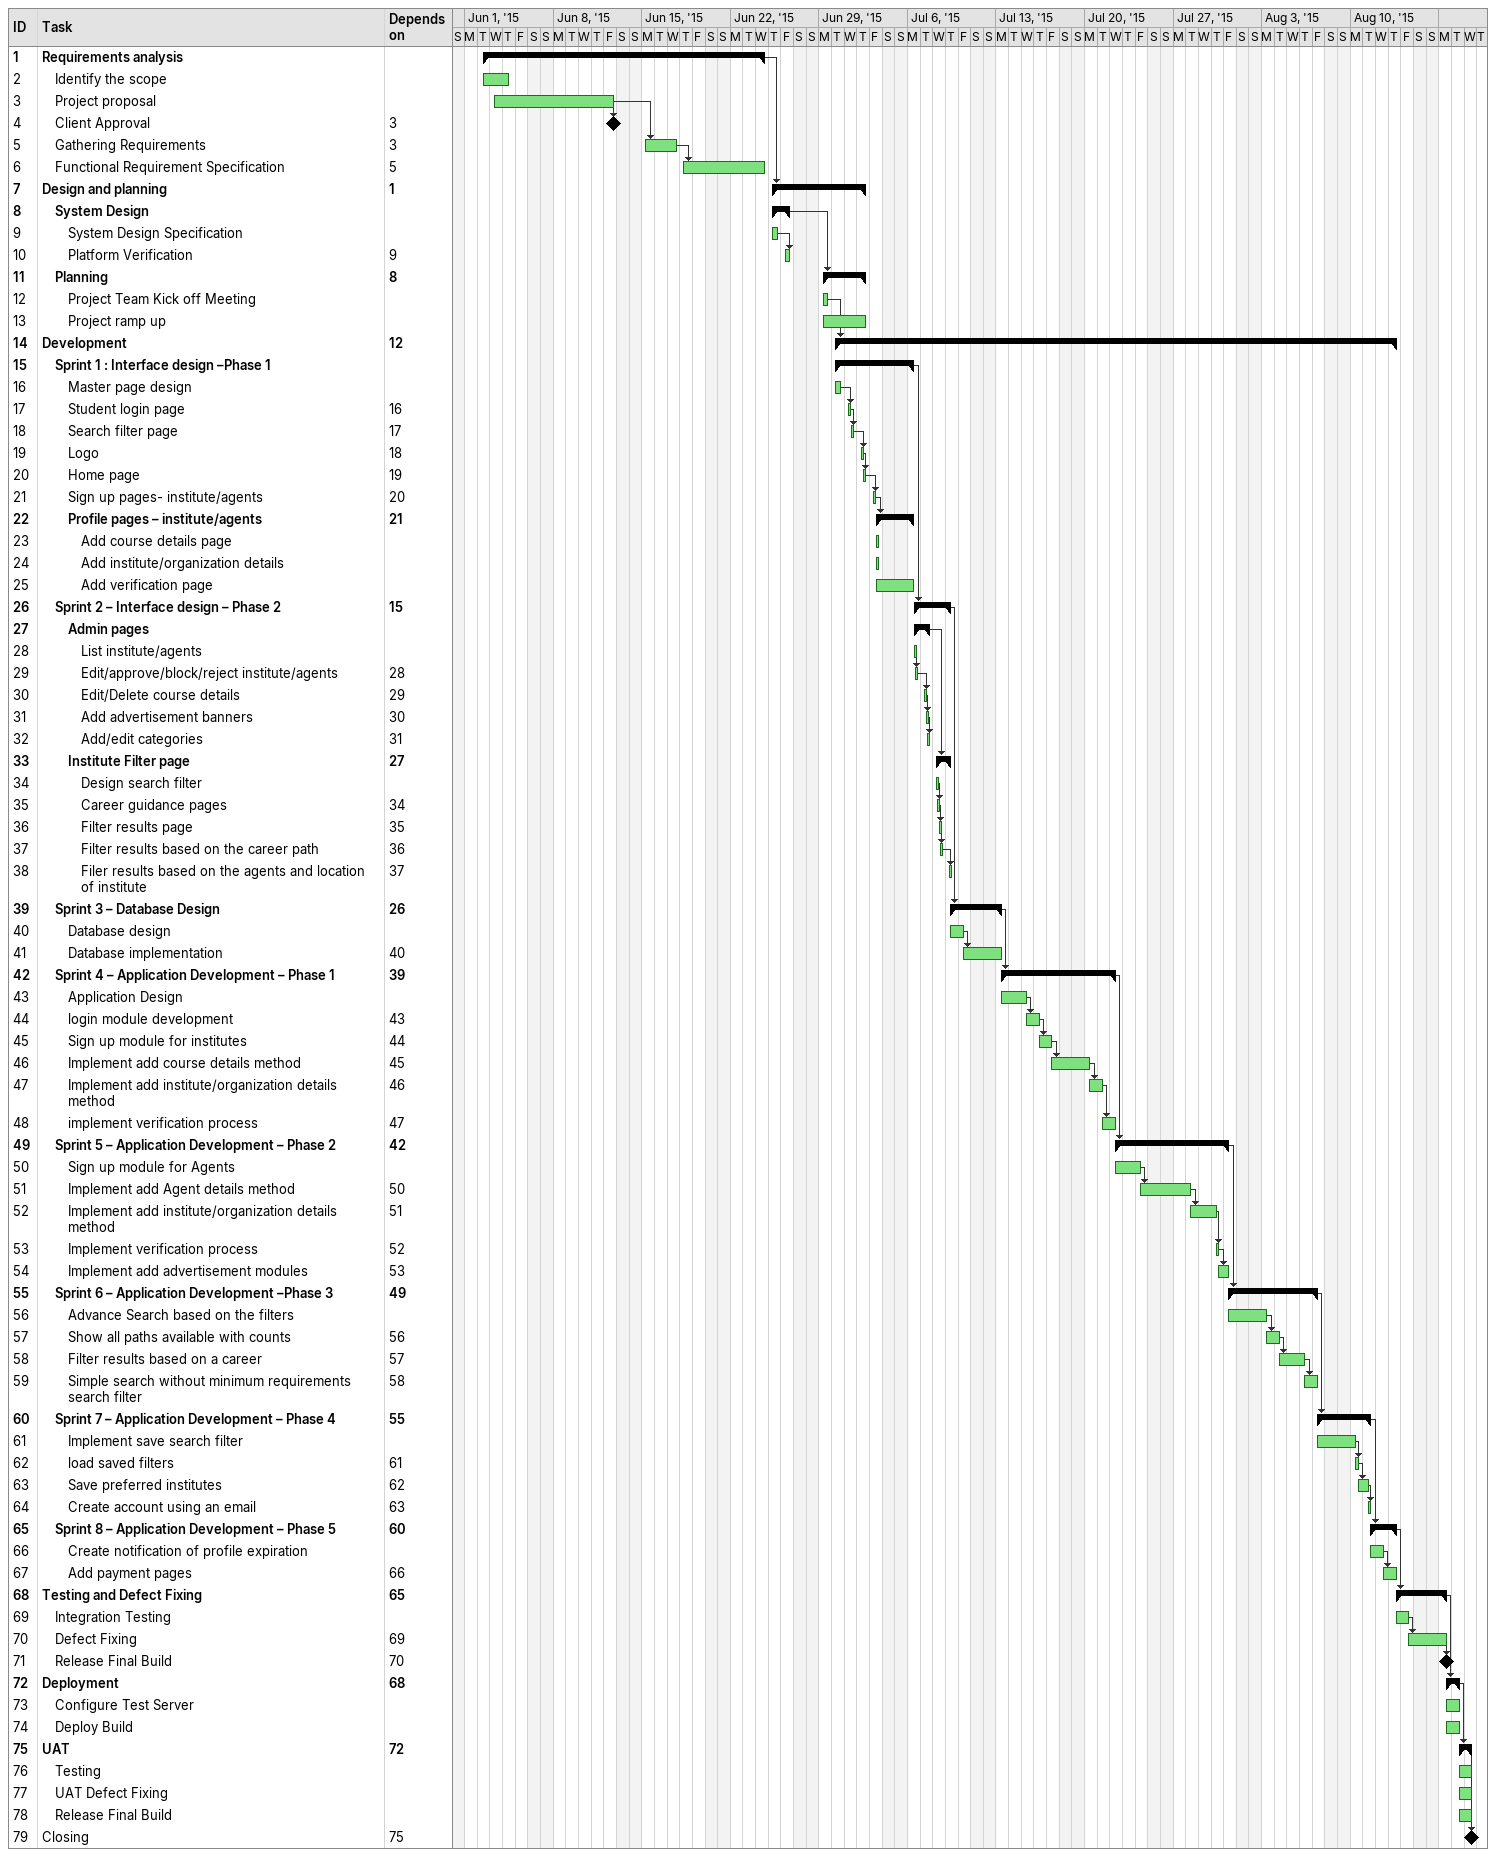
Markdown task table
| ID | Level | Task | Start | Finish | Predecessors |
|---|---|---|---|---|---|
| 1 | 1 | **Requirements analysis** | 2015-06-02 | 2015-06-24 |  |
| 2 | 2 | Identify the scope | 2015-06-02 | 2015-06-04 |  |
| 3 | 2 | Project proposal | 2015-06-03 | 2015-06-12 |  |
| 4 | 2 | Client Approval (milestone) | 2015-06-12 | 2015-06-12 | 3 |
| 5 | 2 | Gathering Requirements | 2015-06-15 | 2015-06-17 | 3 |
| 6 | 2 | Functional Requirement Specification | 2015-06-18 | 2015-06-24 | 5 |
| 7 | 1 | **Design and planning** | 2015-06-25 | 2015-07-02 | 1 |
| 8 | 2 | **System Design** | 2015-06-25 | 2015-06-26 |  |
| 9 | 3 | System Design Specification | 2015-06-25 | 2015-06-25 |  |
| 10 | 3 | Platform Verification | 2015-06-26 | 2015-06-26 | 9 |
| 11 | 2 | **Planning** | 2015-06-29 | 2015-07-02 | 8 |
| 12 | 3 | Project Team Kick off Meeting | 2015-06-29 | 2015-06-29 |  |
| 13 | 3 | Project ramp up | 2015-06-29 | 2015-07-02 |  |
| 14 | 1 | **Development** | 2015-06-30 | 2015-08-13 | 12 |
| 15 | 2 | **Sprint 1 : Interface design –Phase 1** | 2015-06-30 | 2015-07-06 |  |
| 16 | 3 | Master page design | 2015-06-30 | 2015-06-30 |  |
| 17 | 3 | Student login page | 2015-07-01 | 2015-07-01 | 16 |
| 18 | 3 | Search filter page | 2015-07-01 | 2015-07-01 | 17 |
| 19 | 3 | Logo | 2015-07-02 | 2015-07-02 | 18 |
| 20 | 3 | Home page | 2015-07-02 | 2015-07-02 | 19 |
| 21 | 3 | Sign up pages- institute/agents | 2015-07-03 | 2015-07-03 | 20 |
| 22 | 3 | **Profile pages – institute/agents** | 2015-07-03 | 2015-07-06 | 21 |
| 23 | 4 | Add course details page | 2015-07-03 | 2015-07-03 |  |
| 24 | 4 | Add institute/organization details | 2015-07-03 | 2015-07-03 |  |
| 25 | 4 | Add verification page | 2015-07-03 | 2015-07-06 |  |
| 26 | 2 | **Sprint 2 – Interface design – Phase 2** | 2015-07-06 | 2015-07-09 | 15 |
| 27 | 3 | **Admin pages** | 2015-07-06 | 2015-07-07 |  |
| 28 | 4 | List institute/agents | 2015-07-06 | 2015-07-06 |  |
| 29 | 4 | Edit/approve/block/reject institute/agents | 2015-07-06 | 2015-07-06 | 28 |
| 30 | 4 | Edit/Delete course details | 2015-07-07 | 2015-07-07 | 29 |
| 31 | 4 | Add advertisement banners | 2015-07-07 | 2015-07-07 | 30 |
| 32 | 4 | Add/edit categories | 2015-07-07 | 2015-07-07 | 31 |
| 33 | 3 | **Institute Filter page** | 2015-07-08 | 2015-07-09 | 27 |
| 34 | 4 | Design search filter | 2015-07-08 | 2015-07-08 |  |
| 35 | 4 | Career guidance pages | 2015-07-08 | 2015-07-08 | 34 |
| 36 | 4 | Filter results page | 2015-07-08 | 2015-07-08 | 35 |
| 37 | 4 | Filter results based on the career path | 2015-07-08 | 2015-07-08 | 36 |
| 38 | 4 | Filer results based on the agents and location of institute | 2015-07-09 | 2015-07-09 | 37 |
| 39 | 2 | **Sprint 3 – Database Design** | 2015-07-09 | 2015-07-13 | 26 |
| 40 | 3 | Database design | 2015-07-09 | 2015-07-10 |  |
| 41 | 3 | Database implementation | 2015-07-10 | 2015-07-13 | 40 |
| 42 | 2 | **Sprint 4 – Application Development – Phase 1** | 2015-07-13 | 2015-07-22 | 39 |
| 43 | 3 | Application Design | 2015-07-13 | 2015-07-15 |  |
| 44 | 3 | login module development | 2015-07-15 | 2015-07-16 | 43 |
| 45 | 3 | Sign up module for institutes | 2015-07-16 | 2015-07-17 | 44 |
| 46 | 3 | Implement add course details method | 2015-07-17 | 2015-07-20 | 45 |
| 47 | 3 | Implement add institute/organization details method | 2015-07-20 | 2015-07-21 | 46 |
| 48 | 3 | implement verification process | 2015-07-21 | 2015-07-22 | 47 |
| 49 | 2 | **Sprint 5 – Application Development – Phase 2** | 2015-07-22 | 2015-07-31 | 42 |
| 50 | 3 | Sign up module for Agents | 2015-07-22 | 2015-07-24 |  |
| 51 | 3 | Implement add Agent details method | 2015-07-24 | 2015-07-28 | 50 |
| 52 | 3 | Implement add institute/organization details method | 2015-07-28 | 2015-07-30 | 51 |
| 53 | 3 | Implement verification process | 2015-07-30 | 2015-07-30 | 52 |
| 54 | 3 | Implement add advertisement modules | 2015-07-30 | 2015-07-31 | 53 |
| 55 | 2 | **Sprint 6 – Application Development –Phase 3** | 2015-07-31 | 2015-08-07 | 49 |
| 56 | 3 | Advance Search based on the filters | 2015-07-31 | 2015-08-03 |  |
| 57 | 3 | Show all paths available with counts | 2015-08-03 | 2015-08-04 | 56 |
| 58 | 3 | Filter results based on a career | 2015-08-04 | 2015-08-06 | 57 |
| 59 | 3 | Simple search without minimum requirements search filter | 2015-08-06 | 2015-08-07 | 58 |
| 60 | 2 | **Sprint 7 – Application Development – Phase 4** | 2015-08-07 | 2015-08-11 | 55 |
| 61 | 3 | Implement save search filter | 2015-08-07 | 2015-08-10 |  |
| 62 | 3 | load saved filters | 2015-08-10 | 2015-08-10 | 61 |
| 63 | 3 | Save preferred institutes | 2015-08-10 | 2015-08-11 | 62 |
| 64 | 3 | Create account using an email | 2015-08-11 | 2015-08-11 | 63 |
| 65 | 2 | **Sprint 8 – Application Development – Phase 5** | 2015-08-11 | 2015-08-13 | 60 |
| 66 | 3 | Create notification of profile expiration | 2015-08-11 | 2015-08-12 |  |
| 67 | 3 | Add payment pages | 2015-08-12 | 2015-08-13 | 66 |
| 68 | 1 | **Testing and Defect Fixing** | 2015-08-13 | 2015-08-17 | 65 |
| 69 | 2 | Integration Testing | 2015-08-13 | 2015-08-14 |  |
| 70 | 2 | Defect Fixing | 2015-08-14 | 2015-08-17 | 69 |
| 71 | 2 | Release Final Build (milestone) | 2015-08-17 | 2015-08-17 | 70 |
| 72 | 1 | **Deployment** | 2015-08-17 | 2015-08-18 | 68 |
| 73 | 2 | Configure Test Server | 2015-08-17 | 2015-08-18 |  |
| 74 | 2 | Deploy Build | 2015-08-17 | 2015-08-18 |  |
| 75 | 1 | **UAT** | 2015-08-18 | 2015-08-19 | 72 |
| 76 | 2 | Testing | 2015-08-18 | 2015-08-19 |  |
| 77 | 2 | UAT Defect Fixing | 2015-08-18 | 2015-08-19 |  |
| 78 | 2 | Release Final Build | 2015-08-18 | 2015-08-19 |  |
| 79 | 1 | Closing (milestone) | 2015-08-19 | 2015-08-19 | 75 |
